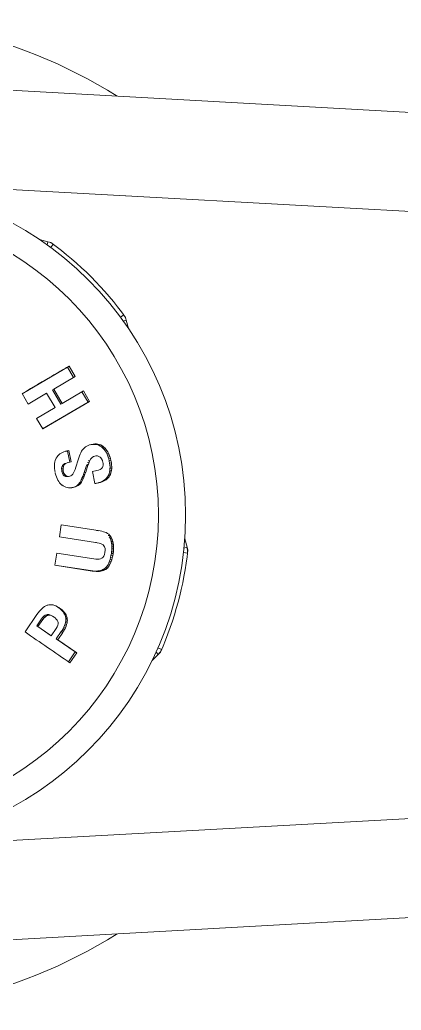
# Model space of a CAD drawing. Header units: inches. Extents: x 32 to 51.7, y 18.3 to 41.9.
# Drawn here: x 35.4226 to 35.4419, y 27.8502 to 27.9005 of the extents above; entities that cross this region are included whole.
import ezdxf

# ---------------------------------------------------------------- set-up
doc = ezdxf.new("R2010")
doc.units = ezdxf.units.IN
doc.header["$MEASUREMENT"] = 0
doc.layers.add('FURNITURE F 1 100', color=253, linetype='Continuous', lineweight=13)

msp = doc.modelspace()

# ---------------------------------------------------------------- linework, layer by layer
at = {"layer": 'FURNITURE F 1 100'}
for p, q in [((35.41650764995366, 27.89723905556159), (35.54042467516292, 27.89043242071055)), ((35.54014438971872, 27.88540994389562), (35.41622701655042, 27.89221659785947)), ((35.42356480187728, 27.88935742357692), (35.42398864833622, 27.88924371412393)), ((35.42394751903312, 27.88909040664723), (35.42398864833622, 27.88924371412393)), ((35.42398864833622, 27.88924371412393), (35.42413423670469, 27.88920465570207)), ((35.42413867562728, 27.88895103801904), (35.42425878281001, 27.88911337672196)), ((35.42767920931392, 27.88540831944918), (35.42784162208109, 27.88552832645994)), ((35.42781845998771, 27.885217076913), (35.42797179280815, 27.88525811163024)), ((35.4279328242098, 27.88540372406712), (35.42797179280815, 27.88525811163024)), ((35.42797179280815, 27.88525811163024), (35.42808524076254, 27.88483419510383)), ((35.42267748636614, 27.88152414073031), (35.4249858593691, 27.88287584957127)), ((35.4249858593691, 27.88287584957127), (35.42506000172553, 27.88292694399113)), ((35.4249858593691, 27.88287584957127), (35.42529403490853, 27.88234936896422)), ((35.42506000172553, 27.88292694399113), (35.42537027490899, 27.88239688263182)), ((35.42537027491262, 27.88239688262613), (35.42428931097102, 27.88176399109555)), ((35.42422032667919, 27.88172072355449), (35.42428931097102, 27.88176399109555)), ((35.42422032666464, 27.88172072354562), (35.42464493863618, 27.8809950286711)), ((35.42428931095556, 27.88176399108645), (35.42471681336492, 27.88103335585945)), ((35.42471681336856, 27.88103335585422), (35.4257987059943, 27.8816665104873)), ((35.42571957131777, 27.88162393196465), (35.42602775032329, 27.88109739126001)), ((35.42579870600885, 27.88166651049617), (35.42610898000903, 27.88113638711159)), ((35.42298457831085, 27.88100030967937), (35.42267397276801, 27.8815297758508)), ((35.42392020834241, 27.88154800306572), (35.42298457832631, 27.88100030968847)), ((35.42602775032329, 27.88109739126001), (35.42371878116656, 27.8797460208775)), ((35.42610898001267, 27.88113638710568), (35.42372235471585, 27.87973955189225)), ((35.42434830708835, 27.88081703520604), (35.42392020834605, 27.88154800306072)), ((35.42602775031965, 27.88109739126569), (35.42610898000903, 27.88113638711159)), ((35.42341267705497, 27.88026934186153), (35.42434830707289, 27.88081703519718)), ((35.42464493863254, 27.88099502867633), (35.42471681336492, 27.88103335585945)), ((35.42372235471585, 27.87973955189225), (35.4234126770577, 27.88026934185698)), ((35.42466188745375, 27.87851183562268), (35.42472983215767, 27.87854764367578)), ((35.42472983215494, 27.87854764368078), (35.42480351842433, 27.87857841901243)), ((35.4248035184216, 27.87857841901766), (35.42488320432012, 27.87860352947857)), ((35.42487685901024, 27.87859781013365), (35.42495034616304, 27.87861982822185)), ((35.42488320431831, 27.87860352948403), (35.42495286492586, 27.87862043964081)), ((35.42489225379605, 27.87860116847944), (35.42496797440135, 27.87861299351969)), ((35.42495011791898, 27.87862075223413), (35.42505337498888, 27.87863687784236)), ((35.42497664809225, 27.87861506475495), (35.42509851931636, 27.87804594534257)), ((35.42497676624835, 27.87861436604064), (35.42505092910933, 27.87863649602625)), ((35.42505081027112, 27.87863719877803), (35.42517351309534, 27.87806420388277)), ((35.42566061666703, 27.87853038849833), (35.42569738819994, 27.87859919730429)), ((35.42569738818993, 27.87859919731066), (35.42573472952309, 27.87865939064088)), ((35.42573472951399, 27.87865939064725), (35.42577353067527, 27.87871059394886)), ((35.42577353066709, 27.87871059395568), (35.42579238393928, 27.87873302342789)), ((35.42579238393201, 27.87873302343449), (35.42584261471048, 27.87878151191578)), ((35.42584261470502, 27.87878151192215), (35.42589921899408, 27.8788252249178)), ((35.42589921899044, 27.87882522492371), (35.42596182292682, 27.8788632727619)), ((35.42596182292318, 27.87886327276758), (35.42603080038016, 27.87889654504372)), ((35.42603080037743, 27.87889654504941), (35.4261057774781, 27.87892415206509)), ((35.4261053392308, 27.87892277149761), (35.42618712807207, 27.87894698337593)), ((35.42610577747537, 27.878924152071), (35.42618712807207, 27.87894698337593)), ((35.42612884938144, 27.87892795872674), (35.42621079709598, 27.87895220559901)), ((35.42612884949695, 27.87892795883588), (35.42621235975157, 27.87894221876784)), ((35.42621079709416, 27.87895220560538), (35.42629487171298, 27.87896656190626)), ((35.42621235967154, 27.8789422187542), (35.42629487171298, 27.87896656190626)), ((35.42621235966517, 27.87894221923577), (35.42629315547192, 27.87894878167615)), ((35.42629315539189, 27.87894878166956), (35.42637621357945, 27.8789731687061)), ((35.42629315539189, 27.87894878244285), (35.42637060893203, 27.87894739165856)), ((35.42629487171116, 27.87896656191331), (35.42637621357945, 27.8789731687061)), ((35.42637060884472, 27.87894739166016), (35.42645419074024, 27.87897176852764)), ((35.42637060891475, 27.87894739270335), (35.42644534790243, 27.87893830460687)), ((35.42637621357854, 27.87897316871406), (35.42645419074024, 27.87897176852764)), ((35.42644534780784, 27.87893830461824), (35.42652943520325, 27.87896261897547)), ((35.42644534800066, 27.87893830588562), (35.42651648822876, 27.87892189257557)), ((35.42645419073934, 27.87897176853674), (35.42652943520325, 27.87896261897547)), ((35.42651648813508, 27.87892189259717), (35.42660105682508, 27.87894609460952)), ((35.42651648847978, 27.87892189400825), (35.42658428631485, 27.87889752778049)), ((35.42652943520325, 27.8789626189857), (35.42660105682508, 27.87894609460952)), ((35.42658428622026, 27.87889752781437), (35.42666931374215, 27.87892156340192)), ((35.42658428676232, 27.87889752931117), (35.42664899859365, 27.87886458246269)), ((35.4266010568269, 27.87894609462089), (35.42666931374215, 27.87892156340192)), ((35.42664899847905, 27.8788645825209), (35.42673446408635, 27.87888839330683)), ((35.42664899925849, 27.87886458401088), (35.42670985593095, 27.87882494004155)), ((35.42666931374579, 27.8789215634142), (35.42673446408635, 27.87888839330683)), ((35.42670985580362, 27.87882494012477), (35.42679573343749, 27.87884848052224)), ((35.42670985674859, 27.87882494149969), (35.42675000629579, 27.87879297018979)), ((35.42673446409181, 27.87888839331956), (35.42679573343749, 27.87884848052224)), ((35.42675000614209, 27.87879297031279), (35.42683615539472, 27.87881629231013)), ((35.42675000694153, 27.87879297111883), (35.42680312695639, 27.87874358376414)), ((35.42679573344476, 27.87884848053498), (35.42683615539472, 27.87881629231013)), ((35.4268031268427, 27.8787435838701), (35.42688963606697, 27.87876656966134)), ((35.42680312791045, 27.87874358492784), (35.42685239290195, 27.87868750056121)), ((35.42683615540291, 27.87881629232263), (35.42688963606697, 27.87876656966134)), ((35.42685239277735, 27.87868750070286), (35.42693923568886, 27.87871010436786)), ((35.42685239388057, 27.87868750152368), (35.42689843166291, 27.8786249758891)), ((35.42688963607698, 27.87876656967362), (35.42693923568886, 27.87871010436786)), ((35.42689843166291, 27.8786249758891), (35.42698558645289, 27.8786471536898)), ((35.42689843261878, 27.87862497666854), (35.42694124413056, 27.87855601031581)), ((35.42693923570069, 27.87871010437946), (35.42698558645289, 27.8786471536898)), ((35.42694124401778, 27.87855601049612), (35.42702868798524, 27.87857771808033)), ((35.42694124413056, 27.87855601031581), (35.42698020065446, 27.87848034661508)), ((35.42698558645289, 27.8786471536898), (35.42702868798524, 27.87857771808033)), ((35.42702868809802, 27.87857771789866), (35.42706790862458, 27.87850153950283)), ((35.42432849556526, 27.87798515111056), (35.42434249693152, 27.8780645904021)), ((35.42434249691696, 27.87806459040505), (35.42436350379076, 27.87813951226574)), ((35.42436350377712, 27.87813951227006), (35.42439125799747, 27.87821054877234)), ((35.42439125798565, 27.87821054877779), (35.42441236306577, 27.87825454339757)), ((35.42441236305486, 27.87825454340325), (35.42445045200721, 27.87831652122961)), ((35.42445045199811, 27.87831652123575), (35.4244945405887, 27.8783728343569)), ((35.42449454058142, 27.87837283436327), (35.42454411254739, 27.87842474692773)), ((35.42454411254103, 27.87842474693364), (35.42459968419799, 27.87847099483631)), ((35.42459968419799, 27.87847099483631), (35.42466188745375, 27.87851183562268)), ((35.42509414765364, 27.87804733514938), (35.42500380658721, 27.87802304255204)), ((35.42501968653205, 27.87802918982286), (35.42509414765455, 27.87804733514393)), ((35.42517351309625, 27.87806420387731), (35.42509414765455, 27.87804733514393)), ((35.42540669886121, 27.87779649856109), (35.42552353623678, 27.87816927565175)), ((35.42552353669426, 27.87816927711149), (35.42555650685854, 27.87827266584916)), ((35.42555650697132, 27.87827266620159), (35.42559030506864, 27.87836680684516)), ((35.42559030517414, 27.87836680713756), (35.42562530502956, 27.8784525894491)), ((35.42562530501773, 27.87845258945524), (35.42566061667885, 27.87853038849241)), ((35.42600063220534, 27.87802990135263), (35.42608172393894, 27.87804804036407)), ((35.42603593884333, 27.87811019759895), (35.4261172668409, 27.87812888347569)), ((35.42608172383434, 27.87804804012601), (35.42604528211332, 27.87795134683527)), ((35.4261172668409, 27.87812888347569), (35.42608172393894, 27.87804804036407)), ((35.42615064698448, 27.87819336160099), (35.4261172668409, 27.87812888347569)), ((35.42618296433166, 27.87824211263499), (35.4261506469954, 27.8781933615928)), ((35.42623726662505, 27.87829354537642), (35.42618309633845, 27.87824195931737)), ((35.42630228287699, 27.87833110155814), (35.4262372666296, 27.87829354536732)), ((35.42629546941198, 27.87833533415935), (35.426378550748, 27.8783555477323)), ((35.42637855074709, 27.87835554773867), (35.42630228287881, 27.87833110155086)), ((35.42642844360007, 27.87836334660231), (35.426378550748, 27.8783555477323)), ((35.42650679461595, 27.87836283578415), (35.42642844360007, 27.87836334659594)), ((35.42657703653067, 27.87834427409141), (35.42650679461504, 27.87836283577688)), ((35.42663853733275, 27.87830740403385), (35.42657703652613, 27.878344274083)), ((35.42667160669653, 27.8782751679664), (35.42663853732456, 27.87830740402431)), ((35.42671809973008, 27.87821006271154), (35.42667160668653, 27.8782751679548)), ((35.42675418710287, 27.87812891971178), (35.42671809976282, 27.87821006263673)), ((35.42678139091704, 27.87803162182806), (35.4267541871347, 27.87812891959741)), ((35.42698020053349, 27.87848034685087), (35.42706790862458, 27.87850153950283)), ((35.42698020065446, 27.87848034661508), (35.4270156735508, 27.87839886911659)), ((35.42701567344621, 27.87839886935692), (35.42710362214866, 27.87841950758273)), ((35.4270156735508, 27.87839886911659), (35.42704754787947, 27.87831006630083)), ((35.42704754776851, 27.87831006660893), (35.42713571280429, 27.87833010063375)), ((35.42704754787947, 27.87831006630083), (35.42707593859059, 27.8782154495236)), ((35.42706790874645, 27.87850153926568), (35.42710362214866, 27.87841950758273)), ((35.42707593848236, 27.8782154498824), (35.4271642963301, 27.87823484020235)), ((35.42707593859059, 27.8782154495236), (35.42710135850912, 27.87811376301668)), ((35.42710289194993, 27.87810762513434), (35.42719143284894, 27.87812628190498)), ((35.42710362225417, 27.87841950734057), (35.42713571280429, 27.87833010063375)), ((35.42710579705063, 27.87809213737976), (35.42712505432583, 27.87798940350851)), ((35.42713571291524, 27.87833010032339), (35.4271642963301, 27.87823484020235)), ((35.42716429643924, 27.87823483984105), (35.42719143367658, 27.87812628207937)), ((35.42719143367567, 27.8781262820846), (35.42721374616458, 27.87800725640293)), ((35.42431961340635, 27.87781194734087), (35.42432086774416, 27.87790093670103)), ((35.42432510643057, 27.87771907224167), (35.42431961341909, 27.87781194711599)), ((35.42432086772779, 27.87790093670308), (35.42432849558072, 27.87798515110851)), ((35.42433760496961, 27.87762167945582), (35.4243251064615, 27.87771907200065)), ((35.42435621887462, 27.87752014328996), (35.42433760502509, 27.87762167915387)), ((35.42468460183473, 27.87773441158627), (35.42468740439718, 27.8776432799443)), ((35.42469965070332, 27.87781231478377), (35.42468460341998, 27.87773441122315)), ((35.42468460341998, 27.87773441122315), (35.424756801485, 27.87775055398581)), ((35.42468740437626, 27.87764328006731), (35.42475962403905, 27.87765880180311)), ((35.42468740439718, 27.8776432799443), (35.42469897819656, 27.87757549662886)), ((35.42469897819656, 27.87757549662886), (35.42477127670891, 27.87759055656918)), ((35.4246989780474, 27.87757549660385), (35.4247269707691, 27.87748364796264)), ((35.42473078263966, 27.87787773346529), (35.42469965243227, 27.87781231386359)), ((35.42469965245864, 27.87781231391794), (35.42477195116108, 27.87782898757539)), ((35.42474651213134, 27.87789659517987), (35.42473078312169, 27.87787773302646)), ((35.42473078315534, 27.87787773306716), (35.42480329273867, 27.87789485133678)), ((35.4247935502478, 27.87793920466604), (35.42474651307903, 27.87789659405073)), ((35.42474651313815, 27.87789659410507), (35.42481912834747, 27.87791384130603)), ((35.42477195114652, 27.87782898758289), (35.424756801485, 27.87775055398581)), ((35.424756801485, 27.87775055398581), (35.42475962405634, 27.87765880180607)), ((35.42475962403905, 27.87765880180311), (35.42477127670891, 27.87759055656918)), ((35.42477127670891, 27.87759055656918), (35.42479945961959, 27.87749808214196)), ((35.42480329272776, 27.87789485134633), (35.42477195116108, 27.87782898757539)), ((35.42485499150435, 27.87797523577385), (35.42479355077076, 27.8779392037213)), ((35.42479355080987, 27.87793920374427), (35.42486648387576, 27.87795674030733)), ((35.42486648387121, 27.87795674031575), (35.42481912834747, 27.87791384130603)), ((35.42492995173025, 27.87800506024653), (35.42485499172172, 27.87797523520656)), ((35.42485499176537, 27.87797523522406), (35.42492834001378, 27.87799301596667)), ((35.42492834001105, 27.87799301597349), (35.42486648387576, 27.87795674030733)), ((35.42500380658539, 27.87802304255772), (35.42492834001378, 27.87799301596667)), ((35.42501968645566, 27.87802918967643), (35.42492995176117, 27.87800506013148)), ((35.42492995181028, 27.87800506014489), (35.42500380658721, 27.87802304255204)), ((35.42528878332878, 27.87750216498987), (35.42532915094007, 27.87758203106748)), ((35.42532915094007, 27.87758203106748), (35.42536737300152, 27.8776779802042)), ((35.42536737310157, 27.87767798045318), (35.42540708461156, 27.87779772933821)), ((35.42594420385349, 27.87787581725795), (35.4258287304453, 27.87752922788534)), ((35.4258287304453, 27.87752922788534), (35.42590866527526, 27.87754396143257)), ((35.42590866527526, 27.87754396143257), (35.42587144037743, 27.87743293560809)), ((35.42602491578937, 27.87789290838644), (35.42590866527526, 27.87754396143257)), ((35.42594420511405, 27.87787581674386), (35.42602491578937, 27.87789290838644)), ((35.42596443402608, 27.87793386094925), (35.42604528210059, 27.87795134684072)), ((35.42604528210059, 27.87795134684072), (35.42602491578937, 27.87789290838644)), ((35.42624810588741, 27.87757023572292), (35.42647126596758, 27.87761768347921)), ((35.42637711193738, 27.8769673139627), (35.42624810588923, 27.87757023571678)), ((35.42647126596849, 27.87761768347284), (35.42656249733382, 27.87764159222318)), ((35.42656249733564, 27.87764159221613), (35.42663796402367, 27.87767161021859)), ((35.4266379640264, 27.87767161021063), (35.42669829810593, 27.87770799527696)), ((35.42669829811139, 27.87770799526741), (35.42675234860208, 27.8777599581774)), ((35.42674381204297, 27.87774934568663), (35.42678087640316, 27.87782349021675)), ((35.42678087640316, 27.87782349021675), (35.42679461962753, 27.87790355953732)), ((35.42678797834715, 27.87799744074798), (35.42678139091704, 27.87803162182806)), ((35.42679461964026, 27.8779035596094), (35.42678797832987, 27.8779974407448)), ((35.42712044799619, 27.87754885763727), (35.42710020932891, 27.87747469940766)), ((35.42713461239209, 27.87762713142636), (35.42712044799619, 27.87754885763727)), ((35.42712044802893, 27.87754885781803), (35.42720911239549, 27.87756371425437)), ((35.42712505427399, 27.87798940378159), (35.42721374616458, 27.87800725640293)), ((35.42712505432583, 27.87798940350851), (35.42713709677692, 27.8778917846789)), ((35.42714218969896, 27.87771077644332), (35.42713461239209, 27.87762713142636)), ((35.42713461240847, 27.87762713161167), (35.42722337190271, 27.87764252031682)), ((35.42713709673781, 27.8778917849945), (35.42722587086583, 27.87790897362377)), ((35.42713709677692, 27.8778917846789), (35.42714343633425, 27.87779916475208)), ((35.42714343633425, 27.87779916475208), (35.42714218969896, 27.87771077644332)), ((35.42714218970168, 27.87771077666478), (35.42723099974656, 27.87772673420475)), ((35.42714343632061, 27.87779916495922), (35.42723225407163, 27.87781572362926)), ((35.42720911236275, 27.87756371407247), (35.42718873750773, 27.877489051727)), ((35.42722337188543, 27.87764252013014), (35.42720911239549, 27.87756371425437)), ((35.42721374621642, 27.87800725612826), (35.42722587086583, 27.87790897362377)), ((35.42723099974292, 27.87772673398192), (35.42722337190271, 27.87764252031682)), ((35.42722587090493, 27.8779089733059), (35.42723225407163, 27.87781572362926)), ((35.42723225408618, 27.87781572342076), (35.42723099974656, 27.87772673420475)), ((35.42438923564232, 27.8773905609198), (35.42436355410946, 27.87748774129657)), ((35.42441879829194, 27.87730012313748), (35.42438923573145, 27.87739056064604)), ((35.42445313208709, 27.8772160540884), (35.42441879838107, 27.87730012292102)), ((35.42449223702688, 27.877138353846), (35.4244531321835, 27.87721605389854)), ((35.42453585506037, 27.87706765441587), (35.42449223702688, 27.877138353846)), ((35.42458361213603, 27.87700306641862), (35.4245358550731, 27.87706765442588)), ((35.42472697073363, 27.87748364802358), (35.42479945960595, 27.87749808213309)), ((35.4247269707691, 27.87748364796264), (35.42476892343775, 27.87741140400565)), ((35.42476892341047, 27.87741140405317), (35.42484169782502, 27.87742534644938)), ((35.42476892466011, 27.87741140476349), (35.42481750870202, 27.8773623689385)), ((35.42479945960595, 27.87749808213309), (35.42484169782502, 27.87742534644938)), ((35.42481750867564, 27.87736236896533), (35.42489061194802, 27.8773759774542)), ((35.42481750991074, 27.87736237024317), (35.42488059478246, 27.8773280330797)), ((35.42484169781319, 27.87742534644187), (35.42489061194802, 27.8773759774542)), ((35.42488059476246, 27.87732803309061), (35.42495412438866, 27.8773414075524)), ((35.42488059563466, 27.87732803482547), (35.42495322142322, 27.87731516331176)), ((35.42489061194074, 27.87737597744579), (35.42495412438866, 27.8773414075524)), ((35.42495322140321, 27.87731516331539), (35.42502724133711, 27.87732844898276)), ((35.42495322161513, 27.8773151646162), (35.42503224906586, 27.87732247963866)), ((35.42495412438502, 27.87734140754558), (35.42502724133711, 27.87732844898276)), ((35.4250272413362, 27.8773284489773), (35.4251068027822, 27.87733581342807)), ((35.42503224904313, 27.87732247963638), (35.4251068027822, 27.87733581342807)), ((35.42510680278311, 27.87733581342193), (35.42515535133562, 27.87735412986351)), ((35.42515535133835, 27.8773541298551), (35.42520201263297, 27.87738789826037)), ((35.42520201263933, 27.87738789825082), (35.42524589651539, 27.87743749298895)), ((35.4252458965254, 27.87743749297963), (35.42528878331696, 27.87750216499851)), ((35.42564926996029, 27.87708111466484), (35.4256153192061, 27.87702260008562)), ((35.42561531929614, 27.87702260023978), (35.42569381460426, 27.87703388786279)), ((35.42568402674233, 27.87715020905487), (35.4256492715992, 27.87708111373329)), ((35.42564927170652, 27.87708111394657), (35.42572799581531, 27.87709279966655)), ((35.42569381461608, 27.87703388785551), (35.42566006950047, 27.87698473922521)), ((35.42571896036652, 27.87722962816517), (35.42568402674233, 27.87715020905487)), ((35.42568402687057, 27.87715020931021), (35.42576298697141, 27.87716236419644)), ((35.42572799582804, 27.8770927996595), (35.42569381460426, 27.87703388786279)), ((35.42575495501633, 27.87731899985827), (35.42571896036652, 27.87722962816517)), ((35.42571896054569, 27.87722962861128), (35.42579815609834, 27.87724232384969)), ((35.42576298697141, 27.87716236419644), (35.42572799581531, 27.87709279966655)), ((35.42579175429337, 27.87741895179168), (35.42575495501633, 27.87731899985827)), ((35.42575495519277, 27.87731900033689), (35.42583439326491, 27.87733230362935)), ((35.42579815591735, 27.8772423234004), (35.42576298695867, 27.87716236420372)), ((35.4258287304453, 27.87752922788534), (35.42579175429337, 27.87741895179168)), ((35.42579175446163, 27.87741895229508), (35.42587144037743, 27.87743293560809)), ((35.42583439308756, 27.87733230314732), (35.42579815609834, 27.87724232384969)), ((35.42587144020736, 27.87743293510128), (35.42583439326491, 27.87733230362935)), ((35.42665735332385, 27.87703863914633), (35.4265783437174, 27.87701156599267)), ((35.42673028887175, 27.87706982695997), (35.42665735367855, 27.8770386382407)), ((35.42665735376677, 27.87703863827844), (35.42674289180532, 27.87705002794289)), ((35.42674289180805, 27.8770500279363), (35.42666334822361, 27.87702277181163)), ((35.4267975214786, 27.87710601394745), (35.42673028939198, 27.87706982589314)), ((35.42673028946747, 27.87706982593361), (35.42681632001377, 27.87708142749464)), ((35.4268163200165, 27.87708142748759), (35.42674289180532, 27.87705002794289)), ((35.42685867979408, 27.87714631646643), (35.42679752216164, 27.87710601279444)), ((35.42679752224167, 27.87710601284719), (35.42688400672769, 27.87711786026464)), ((35.42688400673224, 27.87711786025736), (35.42681632001377, 27.87708142749464)), ((35.42691376381727, 27.87719073457013), (35.42685868064537, 27.87714631528113)), ((35.42685868072176, 27.87714631534275), (35.42694557806654, 27.87715843658564)), ((35.42694557807199, 27.87715843657814), (35.42688400672769, 27.87711786026464)), ((35.4269627735509, 27.8772392682997), (35.42691376483135, 27.87719073341189)), ((35.42691376490411, 27.87719073348396), (35.42700103403759, 27.8772031565147)), ((35.42700103404395, 27.87720315650675), (35.42694557806654, 27.87715843658564)), ((35.42700608034802, 27.87729280136703), (35.42696277472233, 27.87723926721763)), ((35.42696277478872, 27.8772392672988), (35.42705037463629, 27.8772520200889)), ((35.42705037464539, 27.87725202008117), (35.42700103403759, 27.8772031565147)), ((35.42704331285923, 27.87735045009661), (35.42700608161313, 27.87729280042524)), ((35.42700608167679, 27.87729280052438), (35.42709397372774, 27.87730591703892)), ((35.42707275579842, 27.87740565670627), (35.42704331403702, 27.87735044936537)), ((35.42704331411433, 27.87735044950953), (35.42713145746502, 27.87736395769796)), ((35.42709397373774, 27.87730591703141), (35.42705037463629, 27.8772520200889)), ((35.42710020932891, 27.87747469940766), (35.42707275715721, 27.87740565606666)), ((35.4270727572045, 27.87740565618581), (35.42716109895692, 27.87741953959264)), ((35.42713145747685, 27.87736395769091), (35.42709397372774, 27.87730591703892)), ((35.42710020937893, 27.87747469953317), (35.42718873752229, 27.87748905172064)), ((35.42716109897056, 27.8774195395865), (35.42713145746502, 27.87736395769796)), ((35.42718873752229, 27.87748905172064), (35.42716109895692, 27.87741953959264)), ((35.42463550833936, 27.87694458971712), (35.42458361214786, 27.8770030664293)), ((35.42469821148525, 27.87688737031292), (35.42463550834846, 27.87694458972849)), ((35.42476099355436, 27.87684311546807), (35.42469587984006, 27.87688961211004)), ((35.42482591243488, 27.87680690627528), (35.42476099356072, 27.87684311547921)), ((35.42489393786646, 27.87677933690654), (35.42482591243943, 27.87680690628597)), ((35.42496532798641, 27.87675977523939), (35.42489393786919, 27.87677933691609)), ((35.42503856063713, 27.87674833807089), (35.42496532798732, 27.87675977524757)), ((35.4251157899841, 27.87674516621062), (35.42503856063713, 27.87674833807817)), ((35.42519523573692, 27.87675100856675), (35.4251157899832, 27.87674516621676)), ((35.42527804625816, 27.87676485847485), (35.42519523573601, 27.87675100857221)), ((35.42520233845671, 27.87675538821711), (35.42527804625634, 27.87676485848053)), ((35.4252354063844, 27.87676227693439), (35.42520233831574, 27.87675538818778)), ((35.42531418624522, 27.87678633459402), (35.42523540658995, 27.87676227622226)), ((35.42523540664997, 27.8767622762409), (35.4253113376878, 27.87677179376394)), ((35.42531133768871, 27.87677179375849), (35.42527804625634, 27.87676485848053)), ((35.42539064975036, 27.87679601472653), (35.4253113376878, 27.87677179376394)), ((35.42538612258495, 27.87681639068726), (35.42531418663084, 27.8767863336029)), ((35.42531418668996, 27.87678633362746), (35.42539064974763, 27.87679601473244)), ((35.42545033123015, 27.87685281725724), (35.42538612321887, 27.87681638947695)), ((35.42538612327071, 27.87681638950605), (35.42546307199764, 27.87682627501361)), ((35.42546307200037, 27.87682627500724), (35.42539064974763, 27.87679601473244)), ((35.42550769635518, 27.87689524240225), (35.42545033212146, 27.87685281593961)), ((35.42545033217694, 27.87685281598099), (35.42552771429719, 27.87686294919352)), ((35.42552771430174, 27.87686294918647), (35.42546307199764, 27.87682627501361)), ((35.42555796155166, 27.87694429401765), (35.42550769752206, 27.87689524108394)), ((35.42550769757391, 27.87689524113396), (35.42558546677965, 27.87690566281638)), ((35.42558546678602, 27.87690566280887), (35.42552771429719, 27.87686294919352)), ((35.42558179882663, 27.87697378450319), (35.42555796228653, 27.87694429335782)), ((35.42555796234747, 27.87694429343285), (35.42563607131861, 27.87695504807127)), ((35.42561531777456, 27.87702260101876), (35.42558180004535, 27.87697378356913)), ((35.42558180013812, 27.87697378370351), (35.42566006950047, 27.87698473922521)), ((35.42563607132679, 27.87695504806377), (35.42558546677965, 27.87690566281638)), ((35.42566006951047, 27.87698473921748), (35.42563607131861, 27.87695504807127)), ((35.42641637706556, 27.87697225669692), (35.42637711193738, 27.8769673139627)), ((35.42640033274229, 27.87697051164353), (35.42648413469915, 27.87698143859527)), ((35.42648413470006, 27.87698143858891), (35.42641637706556, 27.87697225670306)), ((35.42646170332928, 27.87698160796842), (35.42654591992842, 27.87699261003966)), ((35.42649388711625, 27.87698886545648), (35.42646170318467, 27.87698160793591)), ((35.42654591992932, 27.87699261003352), (35.42648413469915, 27.87698143859527)), ((35.42657834348365, 27.87701156672845), (35.42649388725086, 27.87698886492397)), ((35.42649388740365, 27.87698886496512), (35.42657832133837, 27.87699991660904)), ((35.42657832134019, 27.87699991660268), (35.42654591992842, 27.87699261003966)), ((35.42666334822634, 27.87702277180527), (35.42657832133837, 27.87699991660904)), ((35.42657834381016, 27.8770115660245), (35.42666334822361, 27.87702277181163)), ((35.42456935806304, 27.8742640347368), (35.42466311125618, 27.87486644926637)), ((35.42466311125709, 27.87486644927183), (35.42654978540823, 27.87457077713473)), ((35.42646553896766, 27.87457614588832), (35.42654978540914, 27.87457077714109)), ((35.4264655394788, 27.87457614580169), (35.42656315587529, 27.87455959764404)), ((35.42654978592391, 27.87457077705378), (35.42664806193689, 27.87455411707672)), ((35.42664806193689, 27.87455411707672), (35.42673574425199, 27.87453606523307)), ((35.42673574425199, 27.87453606523307), (35.42681176480774, 27.87451771340782)), ((35.42681176480774, 27.87451771340782), (35.42687612360051, 27.87449906180448)), ((35.42640451331108, 27.87397607192586), (35.42456935808123, 27.87426403473408)), ((35.42687612360051, 27.87449906180448), (35.42694422604536, 27.87447367409025)), ((35.42694422604536, 27.87447367409025), (35.42701747692782, 27.87443138639603)), ((35.42701747692782, 27.87443138639603), (35.42707980554742, 27.87438382465869)), ((35.42705417616953, 27.87432739683707), (35.42714240055439, 27.87432033905268)), ((35.42707980554742, 27.87438382465869), (35.42714240055439, 27.87432033905268)), ((35.42710721679823, 27.87425232217991), (35.42719579792238, 27.87424475231862)), ((35.42710721686463, 27.87425232205985), (35.42714657397001, 27.87418131700245)), ((35.42714240055439, 27.87432033905268), (35.42719579790965, 27.87424475231067)), ((35.42714657397001, 27.87418131700245), (35.42723542222457, 27.87417326520674)), ((35.42714657543793, 27.87418131794241), (35.42717793062702, 27.87410375638613)), ((35.42717793055972, 27.8741037565512), (35.42726698888573, 27.87409517632316)), ((35.42717793062702, 27.87410375638613), (35.42720300683295, 27.87402047552153)), ((35.42719579798968, 27.87424475219789), (35.42723542222457, 27.87417326520674)), ((35.42720300677657, 27.87402047570843), (35.42729223416764, 27.87401132907437)), ((35.42720300683295, 27.87402047552153), (35.42722036822006, 27.87393771098252)), ((35.42723542222457, 27.87417326520674), (35.42726698888573, 27.87409517632316)), ((35.42726698895304, 27.87409517615695), (35.42729223416764, 27.87401132907437)), ((35.42729223422494, 27.87401132888633), (35.42730971248211, 27.87392800165819)), ((35.43094368472858, 27.87415315949531), (35.43105713268206, 27.87372924296867)), ((35.42643940810258, 27.87396833543423), (35.42640451331108, 27.87397607192586)), ((35.42646546786519, 27.87396221038669), (35.42643940810258, 27.87396833543423)), ((35.42649348633923, 27.87395757450756), (35.42646546786519, 27.87396221038669)), ((35.42658633154743, 27.873937737035), (35.42649348633923, 27.87395757450756)), ((35.42666682438603, 27.87391350475875), (35.42658633154743, 27.873937737035)), ((35.42673387416535, 27.87388381067306), (35.42666682438603, 27.87391350475875)), ((35.42678792620673, 27.87384994541046), (35.42673387416535, 27.87388381067306)), ((35.4268340243777, 27.87380670602531), (35.42678792620673, 27.87384994541046)), ((35.42687078613172, 27.87374255553912), (35.4268340243777, 27.87380670602531)), ((35.42689158175808, 27.87366674671828), (35.42687078614718, 27.87374255548296)), ((35.42688738584339, 27.87346538601899), (35.42689777575261, 27.87357793200815)), ((35.42689777576261, 27.87357793211479), (35.42689158176354, 27.87366674663529)), ((35.42722036817368, 27.87393771120308), (35.42730971248211, 27.87392800165819)), ((35.42722036822006, 27.87393771098252), (35.42723089944839, 27.87385802625634)), ((35.42723350864954, 27.87359527985107), (35.42722436327286, 27.87350016155731)), ((35.42723089941383, 27.87385802651782), (35.42732031448095, 27.87384777499299)), ((35.42723089944839, 27.87385802625634), (35.42723645622637, 27.8737743230183)), ((35.42723790075588, 27.87368702030106), (35.42723350864954, 27.87359527985107)), ((35.42723350866682, 27.87359528021373), (35.42732293988475, 27.87358324150339)), ((35.42723645620363, 27.87377432336505), (35.42732590837268, 27.873763502512)), ((35.42723645622637, 27.8737743230183), (35.42723790075588, 27.87368702030106)), ((35.42723790075134, 27.87368702057095), (35.42732736219178, 27.87367560589335)), ((35.42730971252941, 27.87392800143605), (35.42732031448095, 27.87384777499299)), ((35.42732293986747, 27.87358324113845), (35.42731373214038, 27.87348747626331)), ((35.42732031451551, 27.87384777472969), (35.42732590837268, 27.873763502512)), ((35.42732736219632, 27.87367560562164), (35.42732293988475, 27.87358324150339)), ((35.42732590839542, 27.87376350216298), (35.42732736219178, 27.87367560589335)), ((35.43090379986161, 27.87368820825143), (35.43105713268206, 27.87372924296867)), ((35.43105713268206, 27.87372924296844), (35.43109610128131, 27.87358363053065)), ((35.42434368828681, 27.87281663338988), (35.42443882190373, 27.87342729789132)), ((35.42443882190464, 27.87342729789655), (35.42632549637229, 27.87313162619873)), ((35.42632549656601, 27.87313162616827), (35.42642317246437, 27.87311950742694)), ((35.42642317246437, 27.87311950742694), (35.42651014512622, 27.87311614649227)), ((35.42651014512622, 27.87311614649227), (35.4265868372474, 27.87312067507171)), ((35.4265868372474, 27.87312067507171), (35.42665218076463, 27.87313418511074)), ((35.42665218076463, 27.87313418511074), (35.42670788910046, 27.87315536172876)), ((35.42672700825615, 27.87316680486581), (35.42678189739372, 27.87321282224682)), ((35.42678189739372, 27.87321282224682), (35.42682595112156, 27.87327558880973)), ((35.42682595112156, 27.87327558880973), (35.42686026008205, 27.87335617158508)), ((35.4268602601248, 27.87335617168672), (35.42688738581519, 27.87346538590598)), ((35.4271152802955, 27.87301563144636), (35.42708312536497, 27.87293492678189)), ((35.42714429746384, 27.87310387788236), (35.4271152802955, 27.87301563144636)), ((35.42711528038281, 27.87301563171102), (35.42720390853965, 27.87299964964289)), ((35.42717017687819, 27.87319966596758), (35.42714429746384, 27.87310387788236)), ((35.42714429754751, 27.87310387819227), (35.42723312250264, 27.87308849654526)), ((35.42719313970856, 27.8733036364499), (35.42717017687819, 27.87319966596758)), ((35.42717017695914, 27.87319966633252), (35.42725917753133, 27.87318493637347)), ((35.42721274363858, 27.87341450740221), (35.42719313970856, 27.8733036364499)), ((35.42719313978041, 27.87330363685553), (35.42728229628456, 27.87328961421574)), ((35.42723312241806, 27.8730884962333), (35.42720390853965, 27.87299964964289)), ((35.42722436327286, 27.87350016155731), (35.42721274363858, 27.87341450740221)), ((35.42721274369769, 27.87341450783376), (35.42730203344099, 27.87340123942611)), ((35.4272243633156, 27.87350016200296), (35.42731373214038, 27.87348747626331)), ((35.42725917745038, 27.87318493600626), (35.42723312250264, 27.87308849654526)), ((35.42728229621271, 27.87328961380738), (35.42725917753133, 27.87318493637347)), ((35.42730203338188, 27.8734012389916), (35.42728229628456, 27.87328961421574)), ((35.42731373209763, 27.87348747581471), (35.42730203344099, 27.87340123942611)), ((35.43107932441826, 27.87343013095072), (35.43087868138601, 27.87345297747081)), ((35.42623014029296, 27.87252031586466), (35.424343688305, 27.87281663338715)), ((35.42614805383228, 27.87253954554215), (35.424344652946, 27.87282282555245)), ((35.42615122024536, 27.87253904742918), (35.42623332847752, 27.87251981490565)), ((35.42626627300952, 27.87252447921149), (35.42617139683234, 27.87253649150146)), ((35.42634915838489, 27.87250514831724), (35.42625364110764, 27.87251724177688)), ((35.42626627306227, 27.872524478518), (35.42634915849676, 27.87250514830951)), ((35.42635670668251, 27.87251830620583), (35.4262662729504, 27.8725244785255)), ((35.42644020325561, 27.87249893428586), (35.42634915838489, 27.87250514831724)), ((35.42635670676528, 27.8725183053409), (35.42644020336566, 27.87249893428518)), ((35.42644119481766, 27.87251777654203), (35.42635670665614, 27.87251830534158)), ((35.42652079831778, 27.87252180589164), (35.42644119483676, 27.8725177755475)), ((35.42644119496499, 27.87251777555387), (35.42652526258526, 27.8724984019186)), ((35.42659509731193, 27.87253125703476), (35.42652079841783, 27.87252180475387)), ((35.42652079851878, 27.87252180476683), (35.42660540415336, 27.87250245951416)), ((35.4266054040515, 27.8725024595012), (35.42652526245702, 27.87249840191223)), ((35.4266640917992, 27.87254613005437), (35.42659509752021, 27.87253125578466)), ((35.42659509761661, 27.87253125580535), (35.42668020543324, 27.87251197571707)), ((35.42668020533684, 27.87251197569615), (35.4266054040515, 27.8725024595012)), ((35.42672800294049, 27.87256706594528), (35.42666409215663, 27.87254612871764)), ((35.42666409224121, 27.87254612874538), (35.4267496663967, 27.87252695060759)), ((35.42674966631212, 27.87252695057962), (35.42668020533684, 27.87251197569615)), ((35.42678702944859, 27.8725925611411), (35.42672800342434, 27.87256706460651)), ((35.42672800352985, 27.87256706465175), (35.42681400974261, 27.87254802955361)), ((35.42681400963711, 27.87254802950813), (35.42674966631212, 27.87252695057962)), ((35.42684075145253, 27.87262347837893), (35.4267870300816, 27.87259255985348)), ((35.426787030168, 27.87259255990282), (35.42687343543794, 27.87257369874008)), ((35.42687343535154, 27.87257369869028), (35.42681400963711, 27.87254802950813)), ((35.42688916895322, 27.87265981768972), (35.42684075221196, 27.87262347721364)), ((35.42684075229381, 27.87262347727526), (35.42692752083595, 27.87260482679037)), ((35.42692752075409, 27.8726048267283), (35.42687343535154, 27.87257369869028)), ((35.42692142595997, 27.87268883400927), (35.4268891695453, 27.8726598169387)), ((35.42688916966081, 27.87265981704216), (35.42697626595846, 27.87264141375838)), ((35.42696677303293, 27.87273914888622), (35.42692142691585, 27.87268883303702)), ((35.42692142700771, 27.87268883313912), (35.42700874122939, 27.87267062772592)), ((35.42697626584295, 27.87264141365424), (35.42692752075409, 27.8726048267283)), ((35.42700898232006, 27.87279700587144), (35.42696677400336, 27.87273914809519)), ((35.42696677408976, 27.87273914821433), (35.42705439524225, 27.87272128523885)), ((35.42700874113662, 27.87267062762292), (35.42697626584295, 27.87264141365424)), ((35.42705439515494, 27.87272128511879), (35.42700874113662, 27.87267062762292)), ((35.42704719163312, 27.87286198577588), (35.42700898232006, 27.87279700587144)), ((35.42700898241465, 27.8727970060015), (35.427096890329, 27.87277953611008)), ((35.42708312536497, 27.87293492678189), (35.42704719163312, 27.87286198577588)), ((35.42704719173226, 27.8728619859771), (35.42713535844878, 27.87284495836068)), ((35.4270968902335, 27.87277953597911), (35.42705439515494, 27.87272128511902)), ((35.4270831254441, 27.87293492698129), (35.42717153563054, 27.87291839575639)), ((35.42713535834874, 27.87284495815786), (35.42709689031717, 27.87277953612008)), ((35.4271715355505, 27.87291839555585), (35.42713535844878, 27.87284495836068)), ((35.42720390845234, 27.87299964937663), (35.42717153563054, 27.87291839575639)), ((35.42652526245702, 27.87249840191223), (35.42644020325561, 27.87249893428586)), ((35.42356034402356, 27.87048089345942), (35.42362493493756, 27.87055341227163)), ((35.42362493509854, 27.87055341245239), (35.42368964261705, 27.87061705355743)), ((35.42368964276984, 27.87061705370773), (35.42375384036104, 27.87067154683402)), ((35.42375384036104, 27.87067154683402), (35.42381815454583, 27.87071716243484)), ((35.42381815454583, 27.87071716243484), (35.42388222947802, 27.87075300304739)), ((35.42388222947802, 27.87075300304739), (35.42394615017174, 27.8707805933261)), ((35.42394615017174, 27.8707805933261), (35.42397821132063, 27.87079071212813)), ((35.42397821132063, 27.87079071212813), (35.4240428910668, 27.87080449461175)), ((35.4240428910668, 27.87080449461175), (35.42410921157871, 27.87080931371018)), ((35.42410921157871, 27.87080931371018), (35.42417752870161, 27.87080606693437)), ((35.42417752870161, 27.87080606693437), (35.42424811326664, 27.87079412719297)), ((35.42424811326664, 27.87079412719297), (35.42432006776899, 27.87077385100449)), ((35.42432006776899, 27.87077385100449), (35.42439366304161, 27.87074461125005)), ((35.42439366304161, 27.87074461125005), (35.42446925492796, 27.87070730537264)), ((35.42439902338056, 27.87073881235572), (35.42446925486156, 27.87070730540538)), ((35.4243990235188, 27.87073881247191), (35.42447573778618, 27.87069285340451)), ((35.42446925492796, 27.87070730537264), (35.42454648758549, 27.87066103574009)), ((35.4244757380654, 27.87069285388382), (35.42451178204165, 27.87066924529243)), ((35.42447573764976, 27.87069285348591), (35.42454648744906, 27.87066103582217)), ((35.42451178222991, 27.87066924559006), (35.42458531530492, 27.87061526214004)), ((35.42451178193524, 27.87066924536177), (35.42458277503802, 27.87063726767312)), ((35.42454648758549, 27.87066103574009), (35.42458277514443, 27.87063726760332)), ((35.42458277514443, 27.87063726760309), (35.42465680521737, 27.87058291928813)), ((35.42458531521216, 27.87061526220848), (35.42465680512369, 27.87058291935703)), ((35.4245853158679, 27.87061526293835), (35.42465119469462, 27.87056019243776)), ((35.42465119461822, 27.87056019250142), (35.42472312931905, 27.87052747656569)), ((35.42465119541312, 27.87056019334316), (35.42470906650642, 27.87050314443648)), ((35.42465680521737, 27.87058291928813), (35.42472312939545, 27.8705274765018)), ((35.42470906642639, 27.8705031445156), (35.42478139175428, 27.87047004188933)), ((35.42470906742956, 27.87050314543556), (35.42475928425911, 27.87044500974273)), ((35.42472312939545, 27.8705274765018), (35.42478139183523, 27.87047004180952)), ((35.42282436550404, 27.86942364491299), (35.42343061380116, 27.87030957773775)), ((35.4236669605004, 27.87009780637388), (35.42341642376205, 27.86973610726998)), ((35.42343061416496, 27.87030957826912), (35.42349559854001, 27.8704001234082)), ((35.423732223561, 27.87006192403963), (35.42347998180112, 27.86969775984083)), ((35.42349559871646, 27.87040012365467), (35.42356034383165, 27.87048089321932)), ((35.42373296714023, 27.87017580725362), (35.4236669605004, 27.87009780637388)), ((35.42366696059862, 27.87009780649007), (35.42373222366014, 27.8700619241565)), ((35.42379867885093, 27.87014045684143), (35.42373222366014, 27.8700619241565)), ((35.42379582456552, 27.87023545214127), (35.42373296714023, 27.87017580725362)), ((35.42373296725118, 27.87017580735913), (35.4237986789628, 27.87014045694762)), ((35.42385561716192, 27.87027825564858), (35.42379582546046, 27.87023545078475)), ((35.42379582546046, 27.87023545078475), (35.42386196313483, 27.8702005087607)), ((35.42386196313483, 27.8702005087607), (35.4237986789628, 27.87014045694762)), ((35.42391226050195, 27.87030270362582), (35.42385561774763, 27.87027825409744)), ((35.42385561781312, 27.8702782541254), (35.42392216148865, 27.87024360472854)), ((35.42392216142316, 27.87024360470034), (35.42386196313483, 27.8702005087607)), ((35.42394447511352, 27.87030847926392), (35.42391226061564, 27.87030270277021)), ((35.42391226061564, 27.87030270277021), (35.42397918870002, 27.87026822020605)), ((35.42397918870002, 27.87026822020605), (35.42392216142316, 27.87024360470034)), ((35.42394447504257, 27.8703084778683), (35.42401162147753, 27.87027403584054)), ((35.42400912055628, 27.87030756144552), (35.42394447504257, 27.8703084778683)), ((35.42401162147753, 27.87027403584054), (35.42397918870002, 27.87026822020605)), ((35.42400912037347, 27.87030756059423), (35.42407670446728, 27.87027311320728)), ((35.42407835519562, 27.87029088914094), (35.42400912033527, 27.87030756060356)), ((35.42407670442817, 27.87027311321661), (35.42401162147753, 27.87027403584054)), ((35.42414640727812, 27.87025632906441), (35.42407670442817, 27.87027311321661)), ((35.42407835512286, 27.870290888879), (35.42414640731359, 27.87025632904895)), ((35.42415280148153, 27.87025873085688), (35.42407835508739, 27.87029088889424)), ((35.42422135670195, 27.87022395373672), (35.42414640727812, 27.87025632906441)), ((35.42415280171709, 27.87025873117225), (35.4242213567356, 27.8702239537158)), ((35.42430119685896, 27.87017508946608), (35.42422135670195, 27.87022395373672)), ((35.42435141940742, 27.87013799233839), (35.42430119685896, 27.87017508946608)), ((35.42441335687427, 27.87008065592338), (35.42435141940742, 27.87013799233839)), ((35.42445988254777, 27.8700211309442), (35.42441335687427, 27.87008065592338)), ((35.42448982809283, 27.8699604012447), (35.42445988254777, 27.8700211309442)), ((35.42475928418635, 27.87044500982618), (35.42483194830557, 27.87041151291621)), ((35.42475928535323, 27.87044501076432), (35.42480211692937, 27.87038516554569)), ((35.42478139183523, 27.87047004180952), (35.42483194837742, 27.87041151283231)), ((35.42480211686389, 27.87038516563778), (35.42487506978678, 27.87035126265344)), ((35.42480211820539, 27.87038516654795), (35.42483756455177, 27.87032361191198)), ((35.42483194837742, 27.87041151283231), (35.42487506985317, 27.8703512625609)), ((35.42483756449356, 27.87032361201339), (35.42491075620065, 27.87028929114897)), ((35.42483756598604, 27.87032361283625), (35.4248653581396, 27.87026097174701)), ((35.42486535809412, 27.87026097184819), (35.42493873672238, 27.87022622552374)), ((35.42486535967664, 27.87026097253008), (35.4248848752347, 27.87019697646767)), ((35.42487506985317, 27.8703512625609), (35.42491075625976, 27.87028929104688)), ((35.42488487519832, 27.87019697658773), (35.42495838466557, 27.87016179538748)), ((35.42488487681995, 27.87019697704839), (35.42489673833161, 27.87013189466345)), ((35.42489842679852, 27.86998778518066), (35.42488690444107, 27.8699118717411)), ((35.42489673830796, 27.87013189479487), (35.4249703267139, 27.87009627119208)), ((35.42489673987684, 27.87013189503202), (35.42490131655241, 27.87006145184203)), ((35.42490131807126, 27.87006145201665), (35.42489842542246, 27.86998778517498)), ((35.42489842542791, 27.86998778532436), (35.42497202219847, 27.86995118180742)), ((35.4249013165424, 27.87006145199664), (35.42497493449601, 27.87002534944393)), ((35.42491075625976, 27.87028929104688), (35.42493873676786, 27.87022622542188)), ((35.42493873676786, 27.87022622542188), (35.42495838470286, 27.87016179526652)), ((35.42495838470286, 27.87016179526652), (35.42497032673755, 27.87009627105974)), ((35.42497032673755, 27.87009627105974), (35.42497493450601, 27.8700253492884)), ((35.42497493450601, 27.8700253492884), (35.42497202219302, 27.86995118165689)), ((35.42341642376569, 27.86973610727453), (35.42347998180112, 27.86969775984083)), ((35.42341642376205, 27.86973610726998), (35.42409222476972, 27.86927255850217)), ((35.42347998179748, 27.86969775983605), (35.42416034772732, 27.86923107686878)), ((35.42416034774187, 27.86923107685877), (35.4244106778112, 27.86960483160303)), ((35.42441067790578, 27.86960483174355), (35.42445684639161, 27.86969246350416)), ((35.42445684646073, 27.86969246363581), (35.42448726313314, 27.86977180797815)), ((35.42448726317134, 27.86977180807842), (35.42450228387925, 27.86984376288317)), ((35.42450346433789, 27.86989783982992), (35.42448982809283, 27.8699604012447)), ((35.42450228387925, 27.86984376288317), (35.42450346433789, 27.86989783982992)), ((35.42470493006722, 27.86949709771441), (35.4246680627718, 27.86944054125204)), ((35.42475781803633, 27.86958495456995), (35.42470493006722, 27.86949709771441)), ((35.42470493033552, 27.86949709812595), (35.42477720606867, 27.8694571557962)), ((35.42480234510977, 27.86966994138127), (35.42475781803633, 27.86958495456995)), ((35.42475781817457, 27.86958495483325), (35.42483045372474, 27.86954561063883)), ((35.42483045358559, 27.86954561037371), (35.42477720605412, 27.86945715580598)), ((35.42483859568684, 27.8697535726735), (35.42480234510977, 27.86966994138127)), ((35.42480234520526, 27.86966994160091), (35.42487528388911, 27.86963117588173)), ((35.4248752837927, 27.86963117566049), (35.42483045372474, 27.86954561063883)), ((35.4248667543704, 27.86983371125505), (35.42483859568684, 27.8697535726735)), ((35.4248385957696, 27.86975357290678), (35.42491178151404, 27.86971537629845)), ((35.42488690556247, 27.86991187161059), (35.4248667543704, 27.86983371125505)), ((35.42486675442133, 27.86983371145286), (35.42494013236929, 27.86979606007228)), ((35.42491178143128, 27.8697153760638), (35.42487528388911, 27.86963117588173)), ((35.42488690444107, 27.8699118717411), (35.42496042146259, 27.86987475186923)), ((35.42494013231745, 27.8697960598731), (35.42491178151404, 27.86971537629845)), ((35.42496042146259, 27.86987475186923), (35.42494013236929, 27.86979606007228)), ((35.42497202219302, 27.86995118165689), (35.42496042146259, 27.86987475186923)), ((35.42409222475517, 27.86927255851217), (35.42416034772732, 27.86923107686878)), ((35.42466806257626, 27.86944054138187), (35.42441542939714, 27.86907137322053)), ((35.42441542940078, 27.86907137322553), (35.42448573608972, 27.86902853206173)), ((35.42441542939714, 27.86907137322053), (35.42537586527369, 27.86841205469953)), ((35.4247400875599, 27.86940021395842), (35.42448573608972, 27.86902853206173)), ((35.42448573608608, 27.8690285320565), (35.4254526598631, 27.86836475621428)), ((35.4246680627718, 27.86944054125204), (35.4247400875599, 27.86940021395865)), ((35.42477720579855, 27.86945715538193), (35.4247400875599, 27.86940021395865)), ((35.42976599945332, 27.86853477599286), (35.42958086394965, 27.86861542607037)), ((35.42537586527369, 27.86841205469953), (35.42503130899668, 27.86790859413939)), ((35.42545265987674, 27.86836475620428), (35.42510576028481, 27.86785787038045)), ((35.42537586525914, 27.8684120547093), (35.4254526598631, 27.86836475621428)), ((35.42959707191012, 27.86828693742152), (35.42928667340648, 27.86797673034787)), ((35.42959707191012, 27.86828693742152), (35.42948486839187, 27.86839921018097)), ((35.42970369168025, 27.86839349143631), (35.42959707191012, 27.86828693742152)), ((35.41733609644935, 27.85857430583108), (35.54014438971872, 27.86532003917589)), ((35.54042467516292, 27.86029756236096), (35.41650764995366, 27.85349092750992))]:
    msp.add_line(p, q, dxfattribs=at)
for radius in [0.0169002236195937, 0.01552095860103648]:
    msp.add_circle((35.4140869643622, 27.87536499153564), radius, dxfattribs=at)
for centre, radius, start, end in [((35.4140869643622, 27.87536499153564), 0.02515023998424043, 57.74811092695322, 302.2519100033476), ((35.42378010900002, 27.88846639388951), 0.0008048076794956937, 53.50390883927957, 74.98232668141925), ((35.4140869643622, 27.87536499153564), 0.01710216318928354, 35.94342504075841, 54.02121112235064), ((35.42719434407145, 27.88505005187537), 0.0008048076794956978, 14.98232668110862, 36.46074452184336), ((35.4140869643622, 27.87536499153564), 0.01710216318928354, 335.9434250397929, 354.0212251034955), ((35.43027968394536, 27.87352118321358), 0.0008048076794956964, 353.5039088401493, 14.98232668110862), ((34.59746277200402, 26.66439457566478), 1.460587832948713, 55.48300861801279, 55.59155307957305), ((35.42902816250781, 27.86885619790062), 0.0008048076794956972, 314.9823266808261, 336.4607445218689)]:
    msp.add_arc(centre, radius, start, end, dxfattribs=at)
msp.add_open_spline([(35.42267397276528, 27.88152977585558), (35.42281951653668, 27.8816150242985), (35.42311827130534, 27.88179001206002), (35.42357534694175, 27.88205772176864), (35.4240530332233, 27.88233743848171), (35.42455095239684, 27.88262894063312), (35.42488782137634, 27.88282614762532), (35.42506000172553, 27.88292694399113)], degree=3, knots=[0, 0, 0, 0, 0.1809362404088221, 0.3714041765885188, 0.5714042039424085, 0.7809362732824178, 1, 1, 1, 1], dxfattribs=at)

doc.saveas('drawing.dxf')
